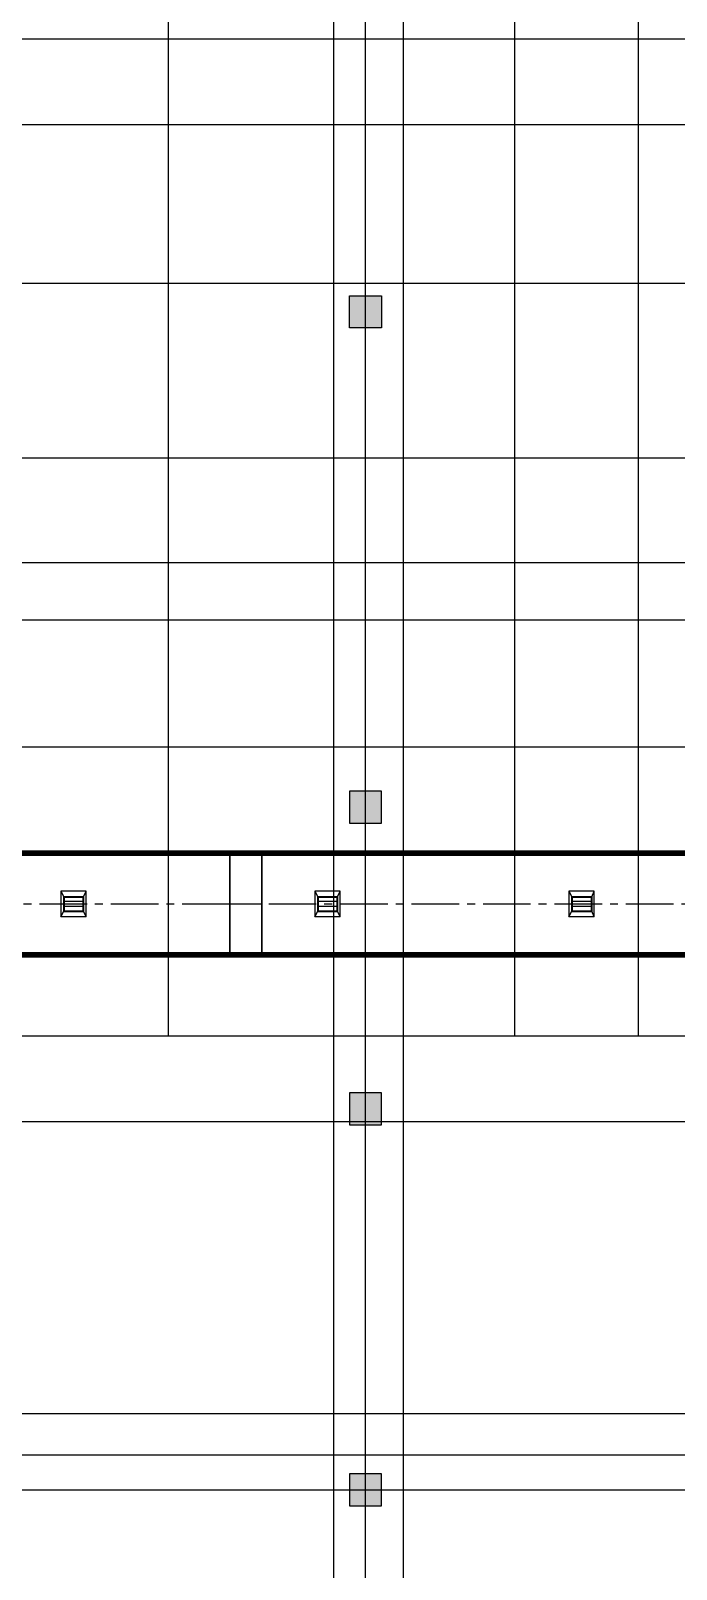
# Model space of a CAD drawing. Extents: x 369444 to 684549, y -549309 to 575337.
# Drawn here: x 561753 to 571917, y 253407 to 277632 of the extents above; entities that cross this region are included whole.
import ezdxf

# ---------------------------------------------------------------- set-up
doc = ezdxf.new("R2010")
doc.units = 0
doc.header["$LTSCALE"] = 1000
doc.header["$MEASUREMENT"] = 0
doc.linetypes.add('CENTER2', pattern=[1.125, 0.75, -0.125, 0.125, -0.125])
for name, color, linetype in [('COLUMN', 9, 'Continuous'), ('DOTE', 1, 'Continuous'), ('DUCT-排烟中心线', 5, 'CENTER2'), ('DUCT-排烟法兰', 4, 'Continuous'), ('DUCT-排烟管', 2, 'Continuous'), ('DUCT-排烟管端线', 4, 'Continuous'), ('风管标注', 3, 'Continuous')]:
    doc.layers.add(name, color=color, linetype=linetype)

# ---------------------------------------------------------------- blocks, each defined once
blk = doc.blocks.new('column500')
h = blk.add_hatch(color=0)
h.dxf.hatch_style = 1
h.paths.add_polyline_path([(-216381, -381440), (-215881, -381440), (-215881, -380940), (-216381, -380940)])
at = {"color": 0}
blk.add_lwpolyline([(-216381, -381440), (-215881, -381440), (-215881, -380940), (-216381, -380940)], close=True, dxfattribs=at)
blk = doc.blocks.new('N-风管')
at = {"color": 0}
for p, q in [((38489398181.545509, 3905358555.368617, 2600), (38489398229.545509, 3905358466.479728, 2600)), ((38489398581.545509, 3905358555.368617, 2600), (38489398181.545509, 3905358555.368617, 2600)), ((38489398181.545509, 3905358555.368617, 2600), (38489398181.545509, 3905358155.368617, 2600)), ((38489398541.545509, 3905358392.405654, 2600), (38489398229.545509, 3905358392.405654, 2600)), ((38489398541.545509, 3905358466.479728, 2600), (38489398581.545509, 3905358555.368617, 2600)), ((38489398581.545509, 3905358155.368617, 2600), (38489398581.545509, 3905358555.368617, 2600)), ((38489402181.545509, 3905358555.368617, 2600), (38489402229.545509, 3905358466.479728, 2600)), ((38489402581.545509, 3905358555.368617, 2600), (38489402181.545509, 3905358555.368617, 2600)), ((38489402181.545509, 3905358555.368617, 2600), (38489402181.545509, 3905358155.368617, 2600)), ((38489402541.545509, 3905358392.405654, 2600), (38489402229.545509, 3905358392.405654, 2600)), ((38489402541.545509, 3905358466.479728, 2600), (38489402581.545509, 3905358555.368617, 2600)), ((38489402581.545509, 3905358155.368617, 2600), (38489402581.545509, 3905358555.368617, 2600)), ((38489406181.545509, 3905358555.368617, 2600), (38489406229.545509, 3905358466.479728, 2600)), ((38489406581.545509, 3905358555.368617, 2600), (38489406181.545509, 3905358555.368617, 2600)), ((38489406181.545509, 3905358555.368617, 2600), (38489406181.545509, 3905358155.368617, 2600)), ((38489406541.545509, 3905358392.405654, 2600), (38489406229.545509, 3905358392.405654, 2600)), ((38489406541.545509, 3905358466.479728, 2600), (38489406581.545509, 3905358555.368617, 2600)), ((38489406581.545509, 3905358155.368617, 2600), (38489406581.545509, 3905358555.368617, 2600)), ((38489398181.545509, 3905358155.368617, 2600), (38489398229.545509, 3905358244.257506, 2600)), ((38489398541.545509, 3905358318.33158, 2600), (38489398229.545509, 3905358318.33158, 2600)), ((38489398581.545509, 3905358155.368617, 2600), (38489398541.545509, 3905358244.257506, 2600)), ((38489402181.545509, 3905358155.368617, 2600), (38489402229.545509, 3905358244.257506, 2600)), ((38489402541.545509, 3905358318.33158, 2600), (38489402229.545509, 3905358318.33158, 2600)), ((38489402581.545509, 3905358155.368617, 2600), (38489402541.545509, 3905358244.257506, 2600)), ((38489406181.545509, 3905358155.368617, 2600), (38489406229.545509, 3905358244.257506, 2600)), ((38489406541.545509, 3905358318.33158, 2600), (38489406229.545509, 3905358318.33158, 2600)), ((38489406581.545509, 3905358155.368617, 2600), (38489406541.545509, 3905358244.257506, 2600))]:
    blk.add_line(p, q, dxfattribs=at)
at = {"color": 0, "lineweight": 40}
for p, q in [((38489398229.545509, 3905358466.479728, 2600), (38489398229.545509, 3905358244.257506, 2600)), ((38489398229.545509, 3905358466.479728, 2600), (38489398541.545509, 3905358466.479728, 2600)), ((38489398541.545509, 3905358244.257506, 2600), (38489398541.545509, 3905358466.479728, 2600)), ((38489402229.545509, 3905358466.479728, 2600), (38489402229.545509, 3905358244.257506, 2600)), ((38489402229.545509, 3905358466.479728, 2600), (38489402541.545509, 3905358466.479728, 2600)), ((38489402541.545509, 3905358244.257506, 2600), (38489402541.545509, 3905358466.479728, 2600)), ((38489406229.545509, 3905358466.479728, 2600), (38489406229.545509, 3905358244.257506, 2600)), ((38489406229.545509, 3905358466.479728, 2600), (38489406541.545509, 3905358466.479728, 2600)), ((38489406541.545509, 3905358244.257506, 2600), (38489406541.545509, 3905358466.479728, 2600)), ((38489398229.545509, 3905358244.257506, 2600), (38489398541.545509, 3905358244.257506, 2600)), ((38489402229.545509, 3905358244.257506, 2600), (38489402541.545509, 3905358244.257506, 2600)), ((38489406229.545509, 3905358244.257506, 2600), (38489406541.545509, 3905358244.257506, 2600))]:
    blk.add_line(p, q, dxfattribs=at)
at = {"color": 0, "linetype": 'Continuous'}
for p, q in [((38489398581.545509, 3905358155.368617, 2600), (38489398181.545509, 3905358155.368617, 2600)), ((38489402581.545509, 3905358155.368617, 2600), (38489402181.545509, 3905358155.368617, 2600)), ((38489406581.545509, 3905358155.368617, 2600), (38489406181.545509, 3905358155.368617, 2600))]:
    blk.add_line(p, q, dxfattribs=at)
at = {"layer": 'DUCT-排烟中心线', "color": 0}
for p, q in [((38489400845.062393, 3905358355.368911), (38489388977.767113, 3905358355.368617)), ((38489401345.262383, 3905358355.368617), (38489400845.262383, 3905358355.368911)), ((38489410080.464493, 3905358355.368721), (38489401345.462379, 3905358355.368617))]:
    blk.add_line(p, q, dxfattribs=at)
at = {"layer": 'DUCT-排烟法兰', "color": 0}
for p, q in [((38489400845.162376, 3905359195.368911), (38489400845.162376, 3905357515.368911)), ((38489401345.362381, 3905357515.368617), (38489401345.362381, 3905359195.368617))]:
    blk.add_line(p, q, dxfattribs=at)
at = {"layer": 'DUCT-排烟管', "color": 0, "const_width": 90}
for points in [[(38489400845.062363, 3905359155.368911), (38489388977.767082, 3905359155.368617)], [(38489401345.26226, 3905359155.368617), (38489400845.26226, 3905359155.368911)], [(38489410080.464478, 3905359155.368721), (38489401345.462372, 3905359155.368617)], [(38489388977.767128, 3905357555.368617), (38489400845.062408, 3905357555.368911)], [(38489401345.262497, 3905357555.368617), (38489400845.262497, 3905357555.368911)], [(38489401345.462387, 3905357555.368617), (38489410080.464493, 3905357555.368721)]]:
    blk.add_lwpolyline(points, dxfattribs=at)
at = {"layer": 'DUCT-排烟管端线', "color": 0}
for p, q in [((38489400845.062408, 3905357555.368911), (38489400845.062363, 3905359155.368911)), ((38489400845.26226, 3905359155.368911), (38489400845.262497, 3905357555.368911)), ((38489401345.262497, 3905357555.368617), (38489401345.26226, 3905359155.368617)), ((38489401345.462372, 3905359155.368617), (38489401345.462387, 3905357555.368617))]:
    blk.add_line(p, q, dxfattribs=at)

msp = doc.modelspace()

# ---------------------------------------------------------------- linework, layer by layer
at = {"layer": 'DOTE', "color": 8}
for p, q in [((563924.5, 261807), (563924.5, 476704.8)), ((566524.5, 59364.2), (566524.5, 476704.8)), ((567024.5, 59364.2), (567024.5, 476704.8)), ((567624.5, 59364.2), (567624.5, 476704.8)), ((569374.5, 261807), (569374.5, 476704.8)), ((571324.5, 261807), (571324.5, 476704.8))]:
    msp.add_line(p, q, dxfattribs=at)
at = {"layer": 'DOTE', "color": 8, "lineweight": -2}
for p, q in [((377844.4, 277507), (624570.9, 277507)), ((377844.4, 276157), (624570.9, 276157)), ((377844.4, 273657), (624570.9, 273657)), ((377844.4, 270907), (624570.9, 270907)), ((377844.4, 269257), (624570.9, 269257)), ((377844.4, 268357), (624570.9, 268357)), ((377844.4, 266357), (624570.9, 266357)), ((377844.4, 264706.9), (624570.9, 264706.9)), ((377844.4, 261807), (624570.9, 261807)), ((377844.4, 260457), (624570.9, 260457)), ((377844.4, 255857), (624570.9, 255857)), ((377844.4, 255207), (624570.9, 255207)), ((377844.4, 254657), (624570.9, 254657))]:
    msp.add_line(p, q, dxfattribs=at)

# ---------------------------------------------------------------- block references
at = {"layer": 'COLUMN', "color": 8, "xscale": -1, "rotation": 270}
msp.add_blockref('column500', (948214.4, 489337.9), dxfattribs=at)
at = {"layer": 'COLUMN', "color": 8, "rotation": 270}
for p in [(948214.4, 49276.1), (948214.4, 44526.1), (948214.4, 38526.1)]:
    msp.add_blockref('column500', p, dxfattribs=at)
at = {"layer": '风管标注', "color": 8}
msp.add_blockref('N-风管', (-38488835956.2, -3905094473.4), dxfattribs=at)

doc.saveas('drawing.dxf')
